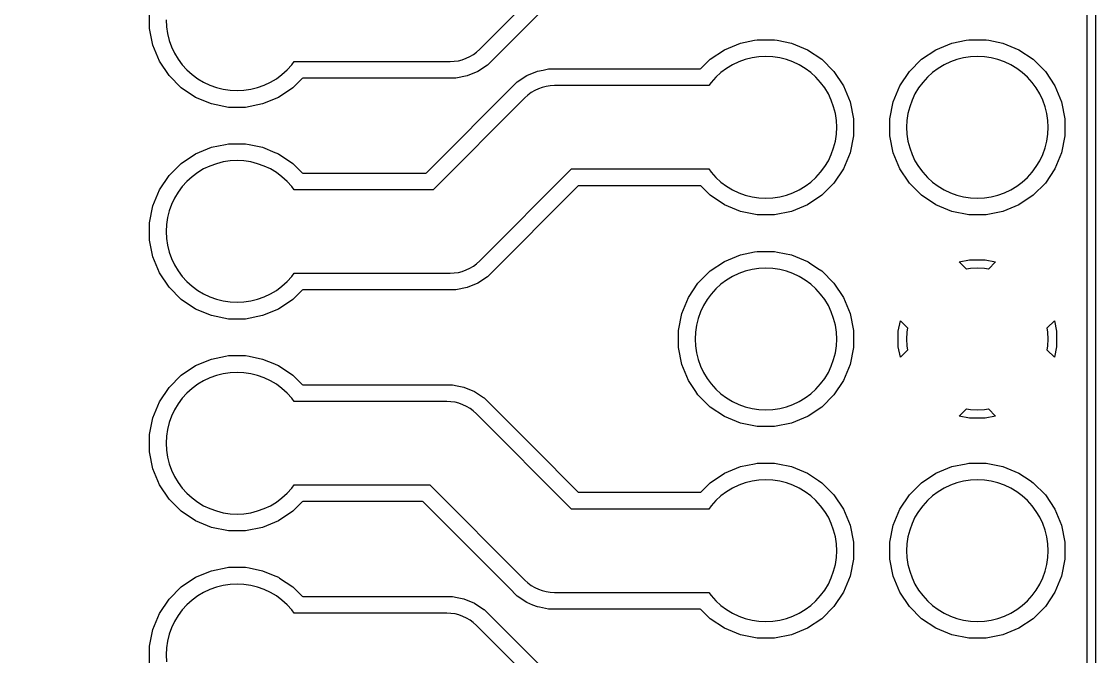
# Model space of a CAD drawing. Header units: metres. Extents: x 44.9 to 117.2, y -105.5 to -49.4.
# Drawn here: x 104.35 to 117.24, y -69.85 to -62.23 of the extents above; entities that cross this region are included whole.
import ezdxf

# ---------------------------------------------------------------- set-up
doc = ezdxf.new("R2010")
doc.units = ezdxf.units.M

msp = doc.modelspace()

# ---------------------------------------------------------------- linework, layer by layer
for points in [[(44.858, -105.51), (44.858, -49.43), (117.242, -49.43), (117.242, -105.51), (44.858, -105.51)], [(117.142, -105.398), (117.142, -49.542)], [(106.088, -62.293), (106.1, -62.376), (106.121, -62.457), (106.149, -62.535), (106.184, -62.611), (106.227, -62.682), (106.277, -62.749), (106.333, -62.811), (106.395, -62.867), (106.462, -62.917), (106.533, -62.96), (106.609, -62.995), (106.687, -63.023), (106.687, -63.023), (106.768, -63.044), (106.851, -63.056), (106.934, -63.06), (107.017, -63.056), (107.1, -63.044), (107.181, -63.023), (107.259, -62.995), (107.335, -62.96), (107.406, -62.917), (107.473, -62.867), (107.535, -62.811), (107.591, -62.749), (107.62, -62.71), (107.62, -62.71), (107.62, -62.71), (107.62, -62.71), (107.62, -62.71), (107.62, -62.71), (107.62, -62.71), (107.62, -62.71), (107.62, -62.71), (107.62, -62.71), (107.62, -62.71), (107.62, -62.71), (107.62, -62.71), (107.62, -62.71), (107.62, -62.71), (107.62, -62.71), (107.62, -62.71), (107.62, -62.71), (107.62, -62.71), (107.62, -62.71), (107.62, -62.71), (107.62, -62.71), (109.494, -62.71), (109.543, -62.708), (109.592, -62.701), (109.639, -62.689), (109.685, -62.672), (109.73, -62.651), (109.772, -62.626), (109.811, -62.597), (109.848, -62.564), (110.951, -61.46)], [(111.031, -61.664), (109.941, -62.754), (109.941, -62.754), (109.941, -62.754), (109.941, -62.754), (109.941, -62.754), (109.941, -62.754), (109.826, -62.831), (109.826, -62.831), (109.826, -62.831), (109.826, -62.831), (109.826, -62.831), (109.826, -62.831), (109.698, -62.884), (109.698, -62.884), (109.698, -62.884), (109.698, -62.884), (109.698, -62.884), (109.698, -62.884), (109.563, -62.911), (109.563, -62.911), (109.563, -62.911), (109.563, -62.911), (109.563, -62.911), (109.563, -62.911), (107.724, -62.911), (107.716, -62.914), (107.604, -63.026), (107.604, -63.026), (107.604, -63.026), (107.604, -63.026), (107.604, -63.026), (107.604, -63.026), (107.432, -63.141), (107.432, -63.141), (107.432, -63.141), (107.432, -63.141), (107.432, -63.141), (107.432, -63.141), (107.24, -63.22), (107.24, -63.22), (107.24, -63.22), (107.24, -63.22), (107.24, -63.22), (107.24, -63.22), (107.037, -63.261), (107.037, -63.261), (107.037, -63.261), (107.037, -63.261), (107.037, -63.261), (107.037, -63.261), (106.831, -63.261), (106.831, -63.261), (106.831, -63.261), (106.831, -63.261), (106.831, -63.261), (106.831, -63.261), (106.628, -63.22), (106.628, -63.22), (106.628, -63.22), (106.628, -63.22), (106.628, -63.22), (106.628, -63.22), (106.436, -63.141), (106.436, -63.141), (106.436, -63.141), (106.436, -63.141), (106.436, -63.141), (106.436, -63.141), (106.264, -63.026), (106.264, -63.026), (106.264, -63.026), (106.264, -63.026), (106.264, -63.026), (106.264, -63.026), (106.118, -62.88), (106.118, -62.88), (106.118, -62.88), (106.118, -62.88), (106.118, -62.88), (106.118, -62.88), (106.118, -62.879), (106.003, -62.708), (106.003, -62.708), (106.003, -62.708), (106.003, -62.708), (106.003, -62.708), (106.003, -62.708), (105.924, -62.516), (105.924, -62.516), (105.924, -62.516), (105.924, -62.516), (105.924, -62.516), (105.924, -62.516), (105.924, -62.516), (105.924, -62.516), (105.883, -62.313), (105.883, -62.313), (105.883, -62.313), (105.883, -62.313), (105.883, -62.313), (105.883, -62.313), (105.883, -62.107)], [(106.084, -62.21), (106.088, -62.293)], [(105.883, -64.647), (105.924, -64.444), (105.924, -64.444), (105.924, -64.444), (105.924, -64.444), (105.924, -64.444), (105.924, -64.444), (105.924, -64.444), (105.924, -64.444), (106.003, -64.252), (106.003, -64.252), (106.003, -64.252), (106.003, -64.252), (106.003, -64.252), (106.003, -64.252), (106.118, -64.08), (106.118, -64.08), (106.118, -64.08), (106.118, -64.08), (106.118, -64.08), (106.118, -64.08), (106.264, -63.934), (106.264, -63.934), (106.264, -63.934), (106.264, -63.934), (106.264, -63.934), (106.264, -63.934), (106.436, -63.819), (106.436, -63.819), (106.436, -63.819), (106.436, -63.819), (106.436, -63.819), (106.436, -63.819), (106.628, -63.74), (106.628, -63.74), (106.628, -63.74), (106.628, -63.74), (106.628, -63.74), (106.628, -63.74), (106.628, -63.74), (106.628, -63.74), (106.797, -63.706), (106.831, -63.699), (106.831, -63.699), (106.831, -63.699), (106.831, -63.699), (106.831, -63.699), (106.831, -63.699), (107.037, -63.699), (107.037, -63.699), (107.037, -63.699), (107.037, -63.699), (107.037, -63.699), (107.037, -63.699), (107.078, -63.707), (107.24, -63.74), (107.24, -63.74), (107.24, -63.74), (107.24, -63.74), (107.24, -63.74), (107.24, -63.74), (107.24, -63.74), (107.24, -63.74), (107.388, -63.801), (107.401, -63.806), (107.432, -63.819), (107.432, -63.819), (107.432, -63.819), (107.432, -63.819), (107.432, -63.819), (107.432, -63.819), (107.604, -63.934), (107.604, -63.934), (107.604, -63.934), (107.604, -63.934), (107.604, -63.934), (107.604, -63.934), (107.604, -63.934), (107.604, -63.934), (107.667, -63.998), (107.716, -64.046), (107.724, -64.049), (109.199, -64.049), (109.207, -64.046), (110.297, -62.956), (110.297, -62.956), (110.297, -62.956), (110.297, -62.956), (110.297, -62.956), (110.297, -62.956), (110.412, -62.879), (110.412, -62.879), (110.412, -62.879), (110.412, -62.879), (110.412, -62.879), (110.412, -62.879), (110.54, -62.826), (110.54, -62.826), (110.54, -62.826), (110.54, -62.826), (110.54, -62.826), (110.54, -62.826), (110.54, -62.826), (110.54, -62.826), (110.54, -62.826), (110.54, -62.826), (110.54, -62.826), (110.608, -62.813), (110.675, -62.799), (110.675, -62.799), (110.675, -62.799), (110.675, -62.799), (110.675, -62.799), (110.675, -62.799), (112.494, -62.799), (112.502, -62.796), (112.614, -62.684), (112.614, -62.684), (112.614, -62.684), (112.614, -62.684), (112.614, -62.684), (112.614, -62.684), (112.786, -62.569), (112.786, -62.569), (112.786, -62.569), (112.786, -62.569), (112.786, -62.569), (112.786, -62.569), (112.978, -62.49), (112.978, -62.49), (112.978, -62.49), (112.978, -62.49), (112.978, -62.49), (112.978, -62.49), (112.978, -62.49), (112.978, -62.49), (113.147, -62.456), (113.181, -62.449), (113.181, -62.449), (113.181, -62.449), (113.181, -62.449), (113.181, -62.449), (113.181, -62.449), (113.387, -62.449), (113.387, -62.449), (113.387, -62.449), (113.387, -62.449), (113.387, -62.449), (113.387, -62.449), (113.421, -62.456), (113.59, -62.49), (113.59, -62.49), (113.59, -62.49), (113.59, -62.49), (113.59, -62.49), (113.59, -62.49), (113.59, -62.49), (113.59, -62.49), (113.782, -62.569), (113.782, -62.569), (113.782, -62.569), (113.782, -62.569), (113.782, -62.569), (113.782, -62.569), (113.954, -62.684), (113.954, -62.684), (113.954, -62.684), (113.954, -62.684), (113.954, -62.684), (113.954, -62.684), (113.954, -62.684), (113.954, -62.684), (114.1, -62.83), (114.1, -62.83), (114.1, -62.83), (114.1, -62.83), (114.1, -62.83), (114.1, -62.83), (114.215, -63.002), (114.215, -63.002), (114.215, -63.002), (114.215, -63.002), (114.215, -63.002), (114.215, -63.002), (114.294, -63.194), (114.294, -63.194), (114.294, -63.194), (114.294, -63.194), (114.294, -63.194), (114.294, -63.194), (114.335, -63.397), (114.335, -63.397), (114.335, -63.397), (114.335, -63.397), (114.335, -63.397), (114.335, -63.397), (114.335, -63.603), (114.335, -63.603), (114.335, -63.603), (114.335, -63.603), (114.335, -63.603), (114.335, -63.603), (114.294, -63.806), (114.294, -63.806), (114.294, -63.806), (114.294, -63.806), (114.294, -63.806), (114.294, -63.806), (114.215, -63.998), (114.215, -63.998), (114.215, -63.998), (114.215, -63.998), (114.215, -63.998), (114.215, -63.998), (114.1, -64.17), (114.1, -64.17), (114.1, -64.17), (114.1, -64.17), (114.1, -64.17), (114.1, -64.17), (113.954, -64.316), (113.954, -64.316), (113.954, -64.316), (113.954, -64.316), (113.954, -64.316), (113.954, -64.316), (113.782, -64.431), (113.782, -64.431), (113.782, -64.431), (113.782, -64.431), (113.782, -64.431), (113.782, -64.431), (113.59, -64.51), (113.59, -64.51), (113.59, -64.51), (113.59, -64.51), (113.59, -64.51), (113.59, -64.51), (113.387, -64.551), (113.387, -64.551), (113.387, -64.551), (113.387, -64.551), (113.387, -64.551), (113.387, -64.551), (113.181, -64.551), (113.181, -64.551), (113.181, -64.551), (113.181, -64.551), (113.181, -64.551), (113.181, -64.551), (112.978, -64.51), (112.978, -64.51), (112.978, -64.51), (112.978, -64.51), (112.978, -64.51), (112.978, -64.51), (112.786, -64.431), (112.786, -64.431), (112.786, -64.431), (112.786, -64.431), (112.786, -64.431), (112.786, -64.431), (112.614, -64.316), (112.614, -64.316), (112.614, -64.316), (112.614, -64.316), (112.614, -64.316), (112.614, -64.316), (112.502, -64.204), (112.494, -64.201), (111.039, -64.201), (111.031, -64.204), (109.941, -65.294), (109.941, -65.294), (109.941, -65.294), (109.941, -65.294), (109.941, -65.294), (109.941, -65.294), (109.826, -65.371), (109.826, -65.371), (109.826, -65.371), (109.826, -65.371), (109.826, -65.371), (109.826, -65.371), (109.698, -65.424), (109.698, -65.424), (109.698, -65.424), (109.698, -65.424), (109.698, -65.424), (109.698, -65.424), (109.563, -65.451), (109.563, -65.451), (109.563, -65.451), (109.563, -65.451), (109.563, -65.451), (109.563, -65.451), (107.724, -65.451), (107.716, -65.454), (107.604, -65.566), (107.604, -65.566), (107.604, -65.566), (107.604, -65.566), (107.604, -65.566), (107.604, -65.566), (107.432, -65.681), (107.432, -65.681), (107.432, -65.681), (107.432, -65.681), (107.432, -65.681), (107.432, -65.681), (107.24, -65.76), (107.24, -65.76), (107.24, -65.76), (107.24, -65.76), (107.24, -65.76), (107.24, -65.76), (107.037, -65.801), (107.037, -65.801), (107.037, -65.801), (107.037, -65.801), (107.037, -65.801), (107.037, -65.801), (106.831, -65.801), (106.831, -65.801), (106.831, -65.801), (106.831, -65.801), (106.831, -65.801), (106.831, -65.801), (106.628, -65.76), (106.628, -65.76), (106.628, -65.76), (106.628, -65.76), (106.628, -65.76), (106.628, -65.76), (106.436, -65.681), (106.436, -65.681), (106.436, -65.681), (106.436, -65.681), (106.436, -65.681), (106.436, -65.681), (106.264, -65.566), (106.264, -65.566), (106.264, -65.566), (106.264, -65.566), (106.264, -65.566), (106.264, -65.566), (106.118, -65.42), (106.118, -65.42), (106.118, -65.42), (106.118, -65.42), (106.118, -65.42), (106.118, -65.42), (106.118, -65.42), (106.118, -65.42), (106.003, -65.248), (106.003, -65.248), (106.003, -65.248), (106.003, -65.248), (106.003, -65.248), (106.003, -65.248), (105.924, -65.056), (105.924, -65.056), (105.924, -65.056), (105.924, -65.056), (105.924, -65.056), (105.924, -65.056), (105.924, -65.056), (105.924, -65.056), (105.883, -64.853), (105.883, -64.853), (105.883, -64.853), (105.883, -64.853), (105.883, -64.853), (105.883, -64.853), (105.883, -64.647), (105.883, -64.647), (105.883, -64.647), (105.883, -64.647), (105.883, -64.647), (105.883, -64.647)], [(114.773, -63.397), (114.814, -63.194), (114.814, -63.194), (114.814, -63.194), (114.814, -63.194), (114.814, -63.194), (114.814, -63.194), (114.814, -63.194), (114.814, -63.194), (114.893, -63.002), (114.893, -63.002), (114.893, -63.002), (114.893, -63.002), (114.893, -63.002), (114.893, -63.002), (115.008, -62.83), (115.008, -62.83), (115.008, -62.83), (115.008, -62.83), (115.008, -62.83), (115.008, -62.83), (115.154, -62.684), (115.154, -62.684), (115.154, -62.684), (115.154, -62.684), (115.154, -62.684), (115.154, -62.684), (115.326, -62.569), (115.326, -62.569), (115.326, -62.569), (115.326, -62.569), (115.326, -62.569), (115.326, -62.569), (115.518, -62.49), (115.518, -62.49), (115.518, -62.49), (115.518, -62.49), (115.518, -62.49), (115.518, -62.49), (115.518, -62.49), (115.518, -62.49), (115.687, -62.456), (115.721, -62.449), (115.721, -62.449), (115.721, -62.449), (115.721, -62.449), (115.721, -62.449), (115.721, -62.449), (115.927, -62.449), (115.927, -62.449), (115.927, -62.449), (115.927, -62.449), (115.927, -62.449), (115.927, -62.449), (115.961, -62.456), (116.13, -62.49), (116.13, -62.49), (116.13, -62.49), (116.13, -62.49), (116.13, -62.49), (116.13, -62.49), (116.13, -62.49), (116.13, -62.49), (116.322, -62.569), (116.322, -62.569), (116.322, -62.569), (116.322, -62.569), (116.322, -62.569), (116.322, -62.569), (116.494, -62.684), (116.494, -62.684), (116.494, -62.684), (116.494, -62.684), (116.494, -62.684), (116.494, -62.684), (116.494, -62.684), (116.494, -62.684), (116.64, -62.83), (116.64, -62.83), (116.64, -62.83), (116.64, -62.83), (116.64, -62.83), (116.64, -62.83), (116.755, -63.002), (116.755, -63.002), (116.755, -63.002), (116.755, -63.002), (116.755, -63.002), (116.755, -63.002), (116.834, -63.194), (116.834, -63.194), (116.834, -63.194), (116.834, -63.194), (116.834, -63.194), (116.834, -63.194), (116.875, -63.397), (116.875, -63.397), (116.875, -63.397), (116.875, -63.397), (116.875, -63.397), (116.875, -63.397), (116.875, -63.603), (116.875, -63.603), (116.875, -63.603), (116.875, -63.603), (116.875, -63.603), (116.875, -63.603), (116.834, -63.806), (116.834, -63.806), (116.834, -63.806), (116.834, -63.806), (116.834, -63.806), (116.834, -63.806), (116.755, -63.998), (116.755, -63.998), (116.755, -63.998), (116.755, -63.998), (116.755, -63.998), (116.755, -63.998), (116.64, -64.17), (116.64, -64.17), (116.64, -64.17), (116.64, -64.17), (116.64, -64.17), (116.64, -64.17), (116.494, -64.316), (116.494, -64.316), (116.494, -64.316), (116.494, -64.316), (116.494, -64.316), (116.494, -64.316), (116.322, -64.431), (116.322, -64.431), (116.322, -64.431), (116.322, -64.431), (116.322, -64.431), (116.322, -64.431), (116.13, -64.51), (116.13, -64.51), (116.13, -64.51), (116.13, -64.51), (116.13, -64.51), (116.13, -64.51), (115.927, -64.551), (115.927, -64.551), (115.927, -64.551), (115.927, -64.551), (115.927, -64.551), (115.927, -64.551), (115.721, -64.551), (115.721, -64.551), (115.721, -64.551), (115.721, -64.551), (115.721, -64.551), (115.721, -64.551), (115.518, -64.51), (115.518, -64.51), (115.518, -64.51), (115.518, -64.51), (115.518, -64.51), (115.518, -64.51), (115.326, -64.431), (115.326, -64.431), (115.326, -64.431), (115.326, -64.431), (115.326, -64.431), (115.326, -64.431), (115.154, -64.316), (115.154, -64.316), (115.154, -64.316), (115.154, -64.316), (115.154, -64.316), (115.154, -64.316), (115.008, -64.17), (115.008, -64.17), (115.008, -64.17), (115.008, -64.17), (115.008, -64.17), (115.008, -64.17), (115, -64.158), (114.893, -63.998), (114.893, -63.998), (114.893, -63.998), (114.893, -63.998), (114.893, -63.998), (114.893, -63.998), (114.814, -63.806), (114.814, -63.806), (114.814, -63.806), (114.814, -63.806), (114.814, -63.806), (114.814, -63.806), (114.814, -63.806), (114.814, -63.806), (114.773, -63.603), (114.773, -63.603), (114.773, -63.603), (114.773, -63.603), (114.773, -63.603), (114.773, -63.603), (114.773, -63.397), (114.773, -63.397), (114.773, -63.397), (114.773, -63.397), (114.773, -63.397), (114.773, -63.397)], [(106.088, -64.833), (106.1, -64.916), (106.121, -64.997), (106.149, -65.075), (106.184, -65.151), (106.227, -65.222), (106.277, -65.289), (106.333, -65.351), (106.395, -65.407), (106.462, -65.457), (106.533, -65.5), (106.609, -65.535), (106.687, -65.563), (106.687, -65.563), (106.768, -65.584), (106.851, -65.596), (106.934, -65.6), (107.017, -65.596), (107.1, -65.584), (107.181, -65.563), (107.259, -65.535), (107.335, -65.5), (107.406, -65.457), (107.473, -65.407), (107.535, -65.351), (107.591, -65.289), (107.62, -65.25), (107.62, -65.25), (107.62, -65.25), (107.62, -65.25), (107.62, -65.25), (107.62, -65.25), (107.62, -65.25), (107.62, -65.25), (107.62, -65.25), (107.62, -65.25), (107.62, -65.25), (107.62, -65.25), (107.62, -65.25), (107.62, -65.25), (107.62, -65.25), (107.62, -65.25), (107.62, -65.25), (107.62, -65.25), (107.62, -65.25), (107.62, -65.25), (107.62, -65.25), (107.62, -65.25), (109.494, -65.25), (109.543, -65.248), (109.592, -65.241), (109.639, -65.229), (109.685, -65.212), (109.73, -65.191), (109.772, -65.166), (109.811, -65.137), (109.848, -65.104), (110.951, -64), (110.951, -64), (110.951, -64), (110.951, -64), (110.951, -64), (110.951, -64), (110.951, -64), (110.951, -64), (110.951, -64), (110.951, -64), (110.951, -64), (110.951, -64), (110.951, -64), (110.951, -64), (110.951, -64), (110.951, -64), (110.951, -64), (110.951, -64), (112.598, -64), (112.598, -64), (112.598, -64), (112.598, -64), (112.598, -64), (112.598, -64), (112.598, -64), (112.598, -64), (112.598, -64), (112.598, -64), (112.598, -64), (112.598, -64), (112.598, -64), (112.598, -64), (112.598, -64), (112.598, -64), (112.598, -64), (112.598, -64), (112.598, -64), (112.598, -64), (112.598, -64), (112.598, -64), (112.627, -64.039), (112.683, -64.101), (112.745, -64.157), (112.812, -64.207), (112.883, -64.25), (112.959, -64.285), (113.037, -64.313), (113.037, -64.313), (113.118, -64.334), (113.201, -64.346), (113.284, -64.35), (113.367, -64.346), (113.45, -64.334), (113.531, -64.313), (113.609, -64.285), (113.685, -64.25), (113.756, -64.207), (113.823, -64.157), (113.885, -64.101), (113.941, -64.039), (113.991, -63.972), (114.034, -63.901), (114.069, -63.825), (114.097, -63.747), (114.097, -63.747), (114.118, -63.666), (114.13, -63.583), (114.134, -63.5), (114.13, -63.417), (114.118, -63.334), (114.097, -63.253), (114.069, -63.175), (114.034, -63.099), (113.991, -63.028), (113.941, -62.961), (113.885, -62.899), (113.823, -62.843), (113.756, -62.793), (113.685, -62.75), (113.609, -62.715), (113.531, -62.687), (113.531, -62.687), (113.45, -62.666), (113.367, -62.654), (113.284, -62.65), (113.201, -62.654), (113.118, -62.666), (113.037, -62.687), (112.959, -62.715), (112.883, -62.75), (112.812, -62.793), (112.745, -62.843), (112.683, -62.899), (112.627, -62.961), (112.598, -63), (112.598, -63), (112.598, -63), (112.598, -63), (112.598, -63), (112.598, -63), (112.598, -63), (112.598, -63), (112.598, -63), (112.598, -63), (112.598, -63), (112.598, -63), (112.598, -63), (112.598, -63), (112.598, -63), (112.598, -63), (112.598, -63), (112.598, -63), (112.598, -63), (112.598, -63), (112.598, -63), (112.598, -63), (110.744, -63), (110.695, -63.002), (110.646, -63.009), (110.599, -63.021), (110.553, -63.038), (110.508, -63.059), (110.466, -63.084), (110.427, -63.113), (110.39, -63.146), (109.287, -64.25), (109.287, -64.25), (109.287, -64.25), (109.287, -64.25), (109.287, -64.25), (109.287, -64.25), (109.287, -64.25), (109.287, -64.25), (109.287, -64.25), (109.287, -64.25), (109.287, -64.25), (109.287, -64.25), (109.287, -64.25), (109.287, -64.25), (109.287, -64.25), (109.287, -64.25), (109.287, -64.25), (109.287, -64.25), (107.62, -64.25), (107.62, -64.25), (107.62, -64.25), (107.62, -64.25), (107.62, -64.25), (107.62, -64.25), (107.62, -64.25), (107.62, -64.25), (107.62, -64.25), (107.62, -64.25), (107.62, -64.25), (107.62, -64.25), (107.62, -64.25), (107.62, -64.25), (107.62, -64.25), (107.62, -64.25), (107.62, -64.25), (107.62, -64.25), (107.62, -64.25), (107.62, -64.25), (107.62, -64.25), (107.62, -64.25), (107.591, -64.211), (107.535, -64.149), (107.473, -64.093), (107.406, -64.043), (107.335, -64), (107.259, -63.965), (107.181, -63.937), (107.181, -63.937), (107.1, -63.916), (107.017, -63.904), (106.934, -63.9), (106.851, -63.904), (106.768, -63.916), (106.687, -63.937), (106.609, -63.965), (106.533, -64), (106.462, -64.043), (106.395, -64.093), (106.333, -64.149), (106.277, -64.211), (106.227, -64.278), (106.184, -64.349), (106.149, -64.425), (106.121, -64.503), (106.121, -64.503), (106.1, -64.584), (106.088, -64.667), (106.084, -64.75), (106.088, -64.833)], [(114.978, -63.583), (114.99, -63.666), (115.011, -63.747), (115.039, -63.825), (115.074, -63.901), (115.117, -63.972), (115.167, -64.039), (115.223, -64.101), (115.285, -64.157), (115.352, -64.207), (115.423, -64.25), (115.499, -64.285), (115.577, -64.313), (115.577, -64.313), (115.658, -64.334), (115.741, -64.346), (115.824, -64.35), (115.907, -64.346), (115.99, -64.334), (116.071, -64.313), (116.149, -64.285), (116.225, -64.25), (116.296, -64.207), (116.363, -64.157), (116.425, -64.101), (116.481, -64.039), (116.531, -63.972), (116.574, -63.901), (116.609, -63.825), (116.637, -63.747), (116.637, -63.747), (116.658, -63.666), (116.67, -63.583), (116.674, -63.5), (116.67, -63.417), (116.658, -63.334), (116.637, -63.253), (116.609, -63.175), (116.574, -63.099), (116.531, -63.028), (116.481, -62.961), (116.425, -62.899), (116.363, -62.843), (116.296, -62.793), (116.225, -62.75), (116.149, -62.715), (116.071, -62.687), (116.071, -62.687), (115.99, -62.666), (115.907, -62.654), (115.824, -62.65), (115.741, -62.654), (115.658, -62.666), (115.577, -62.687), (115.499, -62.715), (115.423, -62.75), (115.352, -62.793), (115.285, -62.843), (115.223, -62.899), (115.167, -62.961), (115.117, -63.028), (115.074, -63.099), (115.039, -63.175), (115.011, -63.253), (115.011, -63.253), (114.99, -63.334), (114.978, -63.417), (114.974, -63.5), (114.978, -63.583)], [(112.233, -65.937), (112.274, -65.734), (112.274, -65.734), (112.274, -65.734), (112.274, -65.734), (112.274, -65.734), (112.274, -65.734), (112.274, -65.734), (112.274, -65.734), (112.353, -65.542), (112.353, -65.542), (112.353, -65.542), (112.353, -65.542), (112.353, -65.542), (112.353, -65.542), (112.468, -65.37), (112.468, -65.37), (112.468, -65.37), (112.468, -65.37), (112.468, -65.37), (112.468, -65.37), (112.614, -65.224), (112.614, -65.224), (112.614, -65.224), (112.614, -65.224), (112.614, -65.224), (112.614, -65.224), (112.786, -65.109), (112.786, -65.109), (112.786, -65.109), (112.786, -65.109), (112.786, -65.109), (112.786, -65.109), (112.978, -65.03), (112.978, -65.03), (112.978, -65.03), (112.978, -65.03), (112.978, -65.03), (112.978, -65.03), (112.978, -65.03), (112.978, -65.03), (113.147, -64.996), (113.181, -64.989), (113.181, -64.989), (113.181, -64.989), (113.181, -64.989), (113.181, -64.989), (113.181, -64.989), (113.387, -64.989), (113.387, -64.989), (113.387, -64.989), (113.387, -64.989), (113.387, -64.989), (113.387, -64.989), (113.423, -64.997), (113.59, -65.03), (113.59, -65.03), (113.59, -65.03), (113.59, -65.03), (113.59, -65.03), (113.59, -65.03), (113.59, -65.03), (113.59, -65.03), (113.782, -65.109), (113.782, -65.109), (113.782, -65.109), (113.782, -65.109), (113.782, -65.109), (113.782, -65.109), (113.79, -65.115), (113.809, -65.128), (113.907, -65.193), (113.954, -65.224), (113.954, -65.224), (113.954, -65.224), (113.954, -65.224), (113.954, -65.224), (113.954, -65.224), (114.1, -65.37), (114.1, -65.37), (114.1, -65.37), (114.1, -65.37), (114.1, -65.37), (114.1, -65.37), (114.215, -65.542), (114.215, -65.542), (114.215, -65.542), (114.215, -65.542), (114.215, -65.542), (114.215, -65.542), (114.294, -65.734), (114.294, -65.734), (114.294, -65.734), (114.294, -65.734), (114.294, -65.734), (114.294, -65.734), (114.335, -65.937), (114.335, -65.937), (114.335, -65.937), (114.335, -65.937), (114.335, -65.937), (114.335, -65.937), (114.335, -66.143), (114.335, -66.143), (114.335, -66.143), (114.335, -66.143), (114.335, -66.143), (114.335, -66.143), (114.294, -66.346), (114.294, -66.346), (114.294, -66.346), (114.294, -66.346), (114.294, -66.346), (114.294, -66.346), (114.215, -66.538), (114.215, -66.538), (114.215, -66.538), (114.215, -66.538), (114.215, -66.538), (114.215, -66.538), (114.1, -66.71), (114.1, -66.71), (114.1, -66.71), (114.1, -66.71), (114.1, -66.71), (114.1, -66.71), (113.954, -66.856), (113.954, -66.856), (113.954, -66.856), (113.954, -66.856), (113.954, -66.856), (113.954, -66.856), (113.79, -66.965), (113.782, -66.971), (113.782, -66.971), (113.782, -66.971), (113.782, -66.971), (113.782, -66.971), (113.782, -66.971), (113.59, -67.05), (113.59, -67.05), (113.59, -67.05), (113.59, -67.05), (113.59, -67.05), (113.59, -67.05), (113.387, -67.091), (113.387, -67.091), (113.387, -67.091), (113.387, -67.091), (113.387, -67.091), (113.387, -67.091), (113.181, -67.091), (113.181, -67.091), (113.181, -67.091), (113.181, -67.091), (113.181, -67.091), (113.181, -67.091), (112.978, -67.05), (112.978, -67.05), (112.978, -67.05), (112.978, -67.05), (112.978, -67.05), (112.978, -67.05), (112.786, -66.971), (112.786, -66.971), (112.786, -66.971), (112.786, -66.971), (112.786, -66.971), (112.786, -66.971), (112.614, -66.856), (112.614, -66.856), (112.614, -66.856), (112.614, -66.856), (112.614, -66.856), (112.614, -66.856), (112.468, -66.71), (112.468, -66.71), (112.468, -66.71), (112.468, -66.71), (112.468, -66.71), (112.468, -66.71), (112.441, -66.669), (112.353, -66.538), (112.353, -66.538), (112.353, -66.538), (112.353, -66.538), (112.353, -66.538), (112.353, -66.538), (112.274, -66.346), (112.274, -66.346), (112.274, -66.346), (112.274, -66.346), (112.274, -66.346), (112.274, -66.346), (112.274, -66.346), (112.274, -66.346), (112.233, -66.143), (112.233, -66.143), (112.233, -66.143), (112.233, -66.143), (112.233, -66.143), (112.233, -66.143), (112.233, -65.937), (112.233, -65.937), (112.233, -65.937), (112.233, -65.937), (112.233, -65.937), (112.233, -65.937)], [(115.741, -65.194), (115.692, -65.201), (115.692, -65.201), (115.692, -65.201), (115.692, -65.201), (115.692, -65.201), (115.692, -65.201), (115.692, -65.201), (115.692, -65.201), (115.692, -65.201), (115.692, -65.201), (115.692, -65.201), (115.692, -65.201), (115.692, -65.201), (115.692, -65.201), (115.692, -65.201), (115.692, -65.201), (115.692, -65.201), (115.692, -65.201), (115.692, -65.201), (115.692, -65.201), (115.606, -65.115), (115.606, -65.115), (115.606, -65.115), (115.606, -65.115), (115.606, -65.115), (115.606, -65.115), (115.606, -65.115), (115.606, -65.115), (115.606, -65.115), (115.606, -65.115), (115.606, -65.115), (115.606, -65.115), (115.606, -65.115), (115.606, -65.115), (115.606, -65.115), (115.606, -65.115), (115.606, -65.115), (115.606, -65.115), (115.606, -65.115), (115.606, -65.115), (115.606, -65.115), (115.606, -65.115), (115.606, -65.115), (115.606, -65.115), (115.606, -65.115), (115.606, -65.115), (115.606, -65.115), (115.606, -65.115), (115.606, -65.115), (115.606, -65.115), (115.606, -65.115), (115.606, -65.115), (115.606, -65.115), (115.606, -65.115), (115.606, -65.115), (115.606, -65.115), (115.606, -65.115), (115.606, -65.115), (115.606, -65.115), (115.606, -65.115), (115.606, -65.115), (115.606, -65.115), (115.606, -65.115), (115.606, -65.115), (115.606, -65.115), (115.606, -65.115), (115.73, -65.09), (115.73, -65.09), (115.73, -65.09), (115.73, -65.09), (115.73, -65.09), (115.73, -65.09), (115.918, -65.09), (115.918, -65.09), (115.918, -65.09), (115.918, -65.09), (115.918, -65.09), (115.918, -65.09), (116.042, -65.115), (116.042, -65.115), (116.042, -65.115), (116.042, -65.115), (116.042, -65.115), (116.042, -65.115), (116.042, -65.115), (116.042, -65.115), (116.042, -65.115), (116.042, -65.115), (116.042, -65.115), (116.042, -65.115), (116.042, -65.115), (116.042, -65.115), (116.042, -65.115), (116.042, -65.115), (116.042, -65.115), (116.042, -65.115), (116.042, -65.115), (116.042, -65.115), (116.042, -65.115), (116.042, -65.115), (116.042, -65.115), (116.042, -65.115), (116.042, -65.115), (116.042, -65.115), (116.042, -65.115), (116.042, -65.115), (116.042, -65.115), (116.042, -65.115), (116.042, -65.115), (116.042, -65.115), (116.042, -65.115), (116.042, -65.115), (116.042, -65.115), (116.042, -65.115), (116.042, -65.115), (116.042, -65.115), (116.042, -65.115), (116.042, -65.115), (116.042, -65.115), (116.042, -65.115), (116.042, -65.115), (116.042, -65.115), (116.042, -65.115), (116.042, -65.115), (115.956, -65.201), (115.956, -65.201), (115.956, -65.201), (115.956, -65.201), (115.956, -65.201), (115.956, -65.201), (115.956, -65.201), (115.956, -65.201), (115.956, -65.201), (115.956, -65.201), (115.956, -65.201), (115.956, -65.201), (115.956, -65.201), (115.956, -65.201), (115.956, -65.201), (115.956, -65.201), (115.956, -65.201), (115.956, -65.201), (115.956, -65.201), (115.956, -65.201), (115.907, -65.194), (115.824, -65.19), (115.741, -65.194)], [(112.438, -66.123), (112.45, -66.206), (112.471, -66.287), (112.499, -66.365), (112.534, -66.441), (112.577, -66.512), (112.627, -66.579), (112.683, -66.641), (112.745, -66.697), (112.812, -66.747), (112.883, -66.79), (112.959, -66.825), (113.037, -66.853), (113.037, -66.853), (113.118, -66.874), (113.201, -66.886), (113.284, -66.89), (113.367, -66.886), (113.45, -66.874), (113.531, -66.853), (113.609, -66.825), (113.685, -66.79), (113.756, -66.747), (113.823, -66.697), (113.885, -66.641), (113.941, -66.579), (113.991, -66.512), (114.034, -66.441), (114.069, -66.365), (114.097, -66.287), (114.097, -66.287), (114.118, -66.206), (114.13, -66.123), (114.134, -66.04), (114.13, -65.957), (114.118, -65.874), (114.097, -65.793), (114.069, -65.715), (114.034, -65.639), (113.991, -65.568), (113.941, -65.501), (113.885, -65.439), (113.823, -65.383), (113.756, -65.333), (113.685, -65.29), (113.609, -65.255), (113.531, -65.227), (113.531, -65.227), (113.45, -65.206), (113.367, -65.194), (113.284, -65.19), (113.201, -65.194), (113.118, -65.206), (113.037, -65.227), (112.959, -65.255), (112.883, -65.29), (112.812, -65.333), (112.745, -65.383), (112.683, -65.439), (112.627, -65.501), (112.577, -65.568), (112.534, -65.639), (112.499, -65.715), (112.471, -65.793), (112.471, -65.793), (112.45, -65.874), (112.438, -65.957), (112.434, -66.04), (112.438, -66.123)], [(114.874, -65.946), (114.899, -65.822), (114.899, -65.822), (114.899, -65.822), (114.899, -65.822), (114.899, -65.822), (114.899, -65.822), (114.899, -65.822), (114.899, -65.822), (114.899, -65.822), (114.899, -65.822), (114.899, -65.822), (114.899, -65.822), (114.899, -65.822), (114.899, -65.822), (114.899, -65.822), (114.899, -65.822), (114.899, -65.822), (114.899, -65.822), (114.899, -65.822), (114.899, -65.822), (114.899, -65.822), (114.899, -65.822), (114.899, -65.822), (114.899, -65.822), (114.899, -65.822), (114.899, -65.822), (114.899, -65.822), (114.899, -65.822), (114.899, -65.822), (114.899, -65.822), (114.899, -65.822), (114.899, -65.822), (114.899, -65.822), (114.899, -65.822), (114.899, -65.822), (114.899, -65.822), (114.899, -65.822), (114.899, -65.822), (114.899, -65.822), (114.899, -65.822), (114.899, -65.822), (114.899, -65.822), (114.899, -65.822), (114.899, -65.822), (114.899, -65.822), (114.899, -65.822), (114.985, -65.908), (114.985, -65.908), (114.985, -65.908), (114.985, -65.908), (114.985, -65.908), (114.985, -65.908), (114.985, -65.908), (114.985, -65.908), (114.985, -65.908), (114.985, -65.908), (114.985, -65.908), (114.985, -65.908), (114.985, -65.908), (114.985, -65.908), (114.985, -65.908), (114.985, -65.908), (114.985, -65.908), (114.985, -65.908), (114.985, -65.908), (114.985, -65.908), (114.978, -65.957), (114.974, -66.04), (114.978, -66.123), (114.985, -66.172), (114.985, -66.172), (114.985, -66.172), (114.985, -66.172), (114.985, -66.172), (114.985, -66.172), (114.985, -66.172), (114.985, -66.172), (114.985, -66.172), (114.985, -66.172), (114.985, -66.172), (114.985, -66.172), (114.985, -66.172), (114.985, -66.172), (114.985, -66.172), (114.985, -66.172), (114.985, -66.172), (114.985, -66.172), (114.985, -66.172), (114.985, -66.172), (114.899, -66.258), (114.899, -66.258), (114.899, -66.258), (114.899, -66.258), (114.899, -66.258), (114.899, -66.258), (114.899, -66.258), (114.899, -66.258), (114.899, -66.258), (114.899, -66.258), (114.899, -66.258), (114.899, -66.258), (114.899, -66.258), (114.899, -66.258), (114.899, -66.258), (114.899, -66.258), (114.899, -66.258), (114.899, -66.258), (114.899, -66.258), (114.899, -66.258), (114.899, -66.258), (114.899, -66.258), (114.899, -66.258), (114.899, -66.258), (114.899, -66.258), (114.899, -66.258), (114.899, -66.258), (114.899, -66.258), (114.899, -66.258), (114.899, -66.258), (114.899, -66.258), (114.899, -66.258), (114.899, -66.258), (114.899, -66.258), (114.899, -66.258), (114.899, -66.258), (114.899, -66.258), (114.899, -66.258), (114.899, -66.258), (114.899, -66.258), (114.899, -66.258), (114.899, -66.258), (114.899, -66.258), (114.899, -66.258), (114.899, -66.258), (114.899, -66.258), (114.874, -66.134), (114.874, -66.134), (114.874, -66.134), (114.874, -66.134), (114.874, -66.134), (114.874, -66.134), (114.874, -65.946), (114.874, -65.946), (114.874, -65.946), (114.874, -65.946), (114.874, -65.946), (114.874, -65.946)], [(116.663, -66.172), (116.67, -66.123), (116.674, -66.04), (116.67, -65.957), (116.663, -65.908), (116.663, -65.908), (116.663, -65.908), (116.663, -65.908), (116.663, -65.908), (116.663, -65.908), (116.663, -65.908), (116.663, -65.908), (116.663, -65.908), (116.663, -65.908), (116.663, -65.908), (116.663, -65.908), (116.663, -65.908), (116.663, -65.908), (116.663, -65.908), (116.663, -65.908), (116.663, -65.908), (116.663, -65.908), (116.663, -65.908), (116.663, -65.908), (116.749, -65.822), (116.749, -65.822), (116.749, -65.822), (116.749, -65.822), (116.749, -65.822), (116.749, -65.822), (116.749, -65.822), (116.749, -65.822), (116.749, -65.822), (116.749, -65.822), (116.749, -65.822), (116.749, -65.822), (116.749, -65.822), (116.749, -65.822), (116.749, -65.822), (116.749, -65.822), (116.749, -65.822), (116.749, -65.822), (116.749, -65.822), (116.749, -65.822), (116.749, -65.822), (116.749, -65.822), (116.749, -65.822), (116.749, -65.822), (116.749, -65.822), (116.749, -65.822), (116.749, -65.822), (116.749, -65.822), (116.749, -65.822), (116.749, -65.822), (116.749, -65.822), (116.749, -65.822), (116.749, -65.822), (116.749, -65.822), (116.749, -65.822), (116.749, -65.822), (116.749, -65.822), (116.749, -65.822), (116.749, -65.822), (116.749, -65.822), (116.749, -65.822), (116.749, -65.822), (116.749, -65.822), (116.749, -65.822), (116.749, -65.822), (116.749, -65.822), (116.774, -65.946), (116.774, -65.946), (116.774, -65.946), (116.774, -65.946), (116.774, -65.946), (116.774, -65.946), (116.774, -66.134), (116.774, -66.134), (116.774, -66.134), (116.774, -66.134), (116.774, -66.134), (116.774, -66.134), (116.749, -66.258), (116.749, -66.258), (116.749, -66.258), (116.749, -66.258), (116.749, -66.258), (116.749, -66.258), (116.749, -66.258), (116.749, -66.258), (116.749, -66.258), (116.749, -66.258), (116.749, -66.258), (116.749, -66.258), (116.749, -66.258), (116.749, -66.258), (116.749, -66.258), (116.749, -66.258), (116.749, -66.258), (116.749, -66.258), (116.749, -66.258), (116.749, -66.258), (116.749, -66.258), (116.749, -66.258), (116.749, -66.258), (116.749, -66.258), (116.749, -66.258), (116.749, -66.258), (116.749, -66.258), (116.749, -66.258), (116.749, -66.258), (116.749, -66.258), (116.749, -66.258), (116.749, -66.258), (116.749, -66.258), (116.749, -66.258), (116.749, -66.258), (116.749, -66.258), (116.749, -66.258), (116.749, -66.258), (116.749, -66.258), (116.749, -66.258), (116.749, -66.258), (116.749, -66.258), (116.749, -66.258), (116.749, -66.258), (116.749, -66.258), (116.749, -66.258), (116.663, -66.172), (116.663, -66.172), (116.663, -66.172), (116.663, -66.172), (116.663, -66.172), (116.663, -66.172), (116.663, -66.172), (116.663, -66.172), (116.663, -66.172), (116.663, -66.172), (116.663, -66.172), (116.663, -66.172), (116.663, -66.172), (116.663, -66.172), (116.663, -66.172), (116.663, -66.172), (116.663, -66.172), (116.663, -66.172), (116.663, -66.172), (116.663, -66.172)], [(105.883, -67.187), (105.924, -66.984), (105.924, -66.984), (105.924, -66.984), (105.924, -66.984), (105.924, -66.984), (105.924, -66.984), (105.924, -66.984), (105.924, -66.984), (106.003, -66.792), (106.003, -66.792), (106.003, -66.792), (106.003, -66.792), (106.003, -66.792), (106.003, -66.792), (106.118, -66.62), (106.118, -66.62), (106.118, -66.62), (106.118, -66.62), (106.118, -66.62), (106.118, -66.62), (106.264, -66.474), (106.264, -66.474), (106.264, -66.474), (106.264, -66.474), (106.264, -66.474), (106.264, -66.474), (106.436, -66.359), (106.436, -66.359), (106.436, -66.359), (106.436, -66.359), (106.436, -66.359), (106.436, -66.359), (106.628, -66.28), (106.628, -66.28), (106.628, -66.28), (106.628, -66.28), (106.628, -66.28), (106.628, -66.28), (106.628, -66.28), (106.628, -66.28), (106.797, -66.246), (106.831, -66.239), (106.831, -66.239), (106.831, -66.239), (106.831, -66.239), (106.831, -66.239), (106.831, -66.239), (107.037, -66.239), (107.037, -66.239), (107.037, -66.239), (107.037, -66.239), (107.037, -66.239), (107.037, -66.239), (107.078, -66.247), (107.24, -66.28), (107.24, -66.28), (107.24, -66.28), (107.24, -66.28), (107.24, -66.28), (107.24, -66.28), (107.24, -66.28), (107.24, -66.28), (107.382, -66.339), (107.401, -66.346), (107.432, -66.359), (107.432, -66.359), (107.432, -66.359), (107.432, -66.359), (107.432, -66.359), (107.432, -66.359), (107.604, -66.474), (107.604, -66.474), (107.604, -66.474), (107.604, -66.474), (107.604, -66.474), (107.604, -66.474), (107.604, -66.474), (107.604, -66.474), (107.667, -66.538), (107.716, -66.586), (107.724, -66.589), (109.523, -66.589), (109.523, -66.589), (109.523, -66.589), (109.523, -66.589), (109.523, -66.589), (109.523, -66.589), (109.577, -66.6), (109.658, -66.616), (109.658, -66.616), (109.658, -66.616), (109.658, -66.616), (109.658, -66.616), (109.658, -66.616), (109.786, -66.669), (109.786, -66.669), (109.786, -66.669), (109.786, -66.669), (109.786, -66.669), (109.786, -66.669), (109.893, -66.741), (109.901, -66.746), (109.901, -66.746), (109.901, -66.746), (109.901, -66.746), (109.901, -66.746), (109.901, -66.746), (110.492, -67.337), (111.031, -67.876), (111.039, -67.879), (112.494, -67.879), (112.502, -67.876), (112.614, -67.764), (112.614, -67.764), (112.614, -67.764), (112.614, -67.764), (112.614, -67.764), (112.614, -67.764), (112.786, -67.649), (112.786, -67.649), (112.786, -67.649), (112.786, -67.649), (112.786, -67.649), (112.786, -67.649), (112.978, -67.57), (112.978, -67.57), (112.978, -67.57), (112.978, -67.57), (112.978, -67.57), (112.978, -67.57), (112.978, -67.57), (112.978, -67.57), (113.147, -67.536), (113.181, -67.529), (113.181, -67.529), (113.181, -67.529), (113.181, -67.529), (113.181, -67.529), (113.181, -67.529), (113.387, -67.529), (113.387, -67.529), (113.387, -67.529), (113.387, -67.529), (113.387, -67.529), (113.387, -67.529), (113.428, -67.537), (113.59, -67.57), (113.59, -67.57), (113.59, -67.57), (113.59, -67.57), (113.59, -67.57), (113.59, -67.57), (113.59, -67.57), (113.59, -67.57), (113.782, -67.649), (113.782, -67.649), (113.782, -67.649), (113.782, -67.649), (113.782, -67.649), (113.782, -67.649), (113.916, -67.739), (113.954, -67.764), (113.954, -67.764), (113.954, -67.764), (113.954, -67.764), (113.954, -67.764), (113.954, -67.764), (114.1, -67.91), (114.1, -67.91), (114.1, -67.91), (114.1, -67.91), (114.1, -67.91), (114.1, -67.91), (114.215, -68.082), (114.215, -68.082), (114.215, -68.082), (114.215, -68.082), (114.215, -68.082), (114.215, -68.082), (114.294, -68.274), (114.294, -68.274), (114.294, -68.274), (114.294, -68.274), (114.294, -68.274), (114.294, -68.274), (114.335, -68.477), (114.335, -68.477), (114.335, -68.477), (114.335, -68.477), (114.335, -68.477), (114.335, -68.477), (114.335, -68.683), (114.335, -68.683), (114.335, -68.683), (114.335, -68.683), (114.335, -68.683), (114.335, -68.683), (114.294, -68.886), (114.294, -68.886), (114.294, -68.886), (114.294, -68.886), (114.294, -68.886), (114.294, -68.886), (114.215, -69.078), (114.215, -69.078), (114.215, -69.078), (114.215, -69.078), (114.215, -69.078), (114.215, -69.078), (114.1, -69.25), (114.1, -69.25), (114.1, -69.25), (114.1, -69.25), (114.1, -69.25), (114.1, -69.25), (113.954, -69.396), (113.954, -69.396), (113.954, -69.396), (113.954, -69.396), (113.954, -69.396), (113.954, -69.396), (113.782, -69.511), (113.782, -69.511), (113.782, -69.511), (113.782, -69.511), (113.782, -69.511), (113.782, -69.511), (113.59, -69.59), (113.59, -69.59), (113.59, -69.59), (113.59, -69.59), (113.59, -69.59), (113.59, -69.59), (113.387, -69.631), (113.387, -69.631), (113.387, -69.631), (113.387, -69.631), (113.387, -69.631), (113.387, -69.631), (113.181, -69.631), (113.181, -69.631), (113.181, -69.631), (113.181, -69.631), (113.181, -69.631), (113.181, -69.631), (112.978, -69.59), (112.978, -69.59), (112.978, -69.59), (112.978, -69.59), (112.978, -69.59), (112.978, -69.59), (112.786, -69.511), (112.786, -69.511), (112.786, -69.511), (112.786, -69.511), (112.786, -69.511), (112.786, -69.511), (112.614, -69.396), (112.614, -69.396), (112.614, -69.396), (112.614, -69.396), (112.614, -69.396), (112.614, -69.396), (112.502, -69.284), (112.494, -69.281), (110.675, -69.281), (110.675, -69.281), (110.675, -69.281), (110.675, -69.281), (110.675, -69.281), (110.675, -69.281), (110.567, -69.259), (110.54, -69.254), (110.54, -69.254), (110.54, -69.254), (110.54, -69.254), (110.54, -69.254), (110.54, -69.254), (110.487, -69.232), (110.412, -69.201), (110.412, -69.201), (110.412, -69.201), (110.412, -69.201), (110.412, -69.201), (110.412, -69.201), (110.297, -69.124), (110.297, -69.124), (110.297, -69.124), (110.297, -69.124), (110.297, -69.124), (110.297, -69.124), (110.2, -69.027), (109.167, -67.994), (109.159, -67.991), (107.724, -67.991), (107.716, -67.994), (107.604, -68.106), (107.604, -68.106), (107.604, -68.106), (107.604, -68.106), (107.604, -68.106), (107.604, -68.106), (107.432, -68.221), (107.432, -68.221), (107.432, -68.221), (107.432, -68.221), (107.432, -68.221), (107.432, -68.221), (107.24, -68.3), (107.24, -68.3), (107.24, -68.3), (107.24, -68.3), (107.24, -68.3), (107.24, -68.3), (107.037, -68.341), (107.037, -68.341), (107.037, -68.341), (107.037, -68.341), (107.037, -68.341), (107.037, -68.341), (106.831, -68.341), (106.831, -68.341), (106.831, -68.341), (106.831, -68.341), (106.831, -68.341), (106.831, -68.341), (106.628, -68.3), (106.628, -68.3), (106.628, -68.3), (106.628, -68.3), (106.628, -68.3), (106.628, -68.3), (106.436, -68.221), (106.436, -68.221), (106.436, -68.221), (106.436, -68.221), (106.436, -68.221), (106.436, -68.221), (106.264, -68.106), (106.264, -68.106), (106.264, -68.106), (106.264, -68.106), (106.264, -68.106), (106.264, -68.106), (106.118, -67.96), (106.118, -67.96), (106.118, -67.96), (106.118, -67.96), (106.118, -67.96), (106.118, -67.96), (106.118, -67.96), (106.118, -67.96), (106.003, -67.788), (106.003, -67.788), (106.003, -67.788), (106.003, -67.788), (106.003, -67.788), (106.003, -67.788), (105.924, -67.596), (105.924, -67.596), (105.924, -67.596), (105.924, -67.596), (105.924, -67.596), (105.924, -67.596), (105.924, -67.596), (105.924, -67.596), (105.883, -67.393), (105.883, -67.393), (105.883, -67.393), (105.883, -67.393), (105.883, -67.393), (105.883, -67.393), (105.883, -67.187), (105.883, -67.187), (105.883, -67.187), (105.883, -67.187), (105.883, -67.187), (105.883, -67.187)], [(106.088, -67.373), (106.1, -67.456), (106.121, -67.537), (106.149, -67.615), (106.184, -67.691), (106.227, -67.762), (106.277, -67.829), (106.333, -67.891), (106.395, -67.947), (106.462, -67.997), (106.533, -68.04), (106.609, -68.075), (106.687, -68.103), (106.687, -68.103), (106.768, -68.124), (106.851, -68.136), (106.934, -68.14), (107.017, -68.136), (107.1, -68.124), (107.181, -68.103), (107.259, -68.075), (107.335, -68.04), (107.406, -67.997), (107.473, -67.947), (107.535, -67.891), (107.591, -67.829), (107.62, -67.79), (107.62, -67.79), (107.62, -67.79), (107.62, -67.79), (107.62, -67.79), (107.62, -67.79), (107.62, -67.79), (107.62, -67.79), (107.62, -67.79), (107.62, -67.79), (107.62, -67.79), (107.62, -67.79), (107.62, -67.79), (107.62, -67.79), (107.62, -67.79), (107.62, -67.79), (107.62, -67.79), (107.62, -67.79), (107.62, -67.79), (107.62, -67.79), (107.62, -67.79), (107.62, -67.79), (109.247, -67.79), (109.247, -67.79), (109.247, -67.79), (109.247, -67.79), (109.247, -67.79), (109.247, -67.79), (109.247, -67.79), (109.247, -67.79), (109.247, -67.79), (109.247, -67.79), (109.247, -67.79), (109.247, -67.79), (109.247, -67.79), (109.247, -67.79), (109.247, -67.79), (109.247, -67.79), (109.247, -67.79), (109.247, -67.79), (110.39, -68.934), (110.427, -68.967), (110.466, -68.996), (110.508, -69.021), (110.553, -69.042), (110.599, -69.059), (110.599, -69.059), (110.646, -69.071), (110.695, -69.078), (110.744, -69.08), (112.598, -69.08), (112.598, -69.08), (112.598, -69.08), (112.598, -69.08), (112.598, -69.08), (112.598, -69.08), (112.598, -69.08), (112.598, -69.08), (112.598, -69.08), (112.598, -69.08), (112.598, -69.08), (112.598, -69.08), (112.598, -69.08), (112.598, -69.08), (112.598, -69.08), (112.598, -69.08), (112.598, -69.08), (112.598, -69.08), (112.598, -69.08), (112.598, -69.08), (112.598, -69.08), (112.598, -69.08), (112.627, -69.119), (112.683, -69.181), (112.745, -69.237), (112.812, -69.287), (112.883, -69.33), (112.959, -69.365), (113.037, -69.393), (113.037, -69.393), (113.118, -69.414), (113.201, -69.426), (113.284, -69.43), (113.367, -69.426), (113.45, -69.414), (113.531, -69.393), (113.609, -69.365), (113.685, -69.33), (113.756, -69.287), (113.823, -69.237), (113.885, -69.181), (113.941, -69.119), (113.991, -69.052), (114.034, -68.981), (114.069, -68.905), (114.097, -68.827), (114.097, -68.827), (114.118, -68.746), (114.13, -68.663), (114.134, -68.58), (114.13, -68.497), (114.118, -68.414), (114.097, -68.333), (114.069, -68.255), (114.034, -68.179), (113.991, -68.108), (113.941, -68.041), (113.885, -67.979), (113.823, -67.923), (113.756, -67.873), (113.685, -67.83), (113.609, -67.795), (113.531, -67.767), (113.531, -67.767), (113.45, -67.746), (113.367, -67.734), (113.284, -67.73), (113.201, -67.734), (113.118, -67.746), (113.037, -67.767), (112.959, -67.795), (112.883, -67.83), (112.812, -67.873), (112.745, -67.923), (112.683, -67.979), (112.627, -68.041), (112.598, -68.08), (112.598, -68.08), (112.598, -68.08), (112.598, -68.08), (112.598, -68.08), (112.598, -68.08), (112.598, -68.08), (112.598, -68.08), (112.598, -68.08), (112.598, -68.08), (112.598, -68.08), (112.598, -68.08), (112.598, -68.08), (112.598, -68.08), (112.598, -68.08), (112.598, -68.08), (112.598, -68.08), (112.598, -68.08), (112.598, -68.08), (112.598, -68.08), (112.598, -68.08), (112.598, -68.08), (110.951, -68.08), (110.951, -68.08), (110.951, -68.08), (110.951, -68.08), (110.951, -68.08), (110.951, -68.08), (110.951, -68.08), (110.951, -68.08), (110.951, -68.08), (110.951, -68.08), (110.951, -68.08), (110.951, -68.08), (110.951, -68.08), (110.951, -68.08), (110.951, -68.08), (110.951, -68.08), (110.951, -68.08), (110.951, -68.08), (109.808, -66.936), (109.771, -66.903), (109.732, -66.874), (109.69, -66.849), (109.645, -66.828), (109.599, -66.811), (109.599, -66.811), (109.552, -66.799), (109.503, -66.792), (109.454, -66.79), (107.62, -66.79), (107.62, -66.79), (107.62, -66.79), (107.62, -66.79), (107.62, -66.79), (107.62, -66.79), (107.62, -66.79), (107.62, -66.79), (107.62, -66.79), (107.62, -66.79), (107.62, -66.79), (107.62, -66.79), (107.62, -66.79), (107.62, -66.79), (107.62, -66.79), (107.62, -66.79), (107.62, -66.79), (107.62, -66.79), (107.62, -66.79), (107.62, -66.79), (107.62, -66.79), (107.62, -66.79), (107.591, -66.751), (107.535, -66.689), (107.473, -66.633), (107.406, -66.583), (107.335, -66.54), (107.259, -66.505), (107.181, -66.477), (107.181, -66.477), (107.1, -66.456), (107.017, -66.444), (106.934, -66.44), (106.851, -66.444), (106.768, -66.456), (106.687, -66.477), (106.609, -66.505), (106.533, -66.54), (106.462, -66.583), (106.395, -66.633), (106.333, -66.689), (106.277, -66.751), (106.227, -66.818), (106.184, -66.889), (106.149, -66.965), (106.121, -67.043), (106.121, -67.043), (106.1, -67.124), (106.088, -67.207), (106.084, -67.29), (106.088, -67.373)], [(115.692, -66.879), (115.741, -66.886), (115.824, -66.89), (115.907, -66.886), (115.956, -66.879), (115.956, -66.879), (115.956, -66.879), (115.956, -66.879), (115.956, -66.879), (115.956, -66.879), (115.956, -66.879), (115.956, -66.879), (115.956, -66.879), (115.956, -66.879), (115.956, -66.879), (115.956, -66.879), (115.956, -66.879), (115.956, -66.879), (115.956, -66.879), (115.956, -66.879), (115.956, -66.879), (115.956, -66.879), (115.956, -66.879), (115.956, -66.879), (116.042, -66.965), (116.042, -66.965), (116.042, -66.965), (116.042, -66.965), (116.042, -66.965), (116.042, -66.965), (116.042, -66.965), (116.042, -66.965), (116.042, -66.965), (116.042, -66.965), (116.042, -66.965), (116.042, -66.965), (116.042, -66.965), (116.042, -66.965), (116.042, -66.965), (116.042, -66.965), (116.042, -66.965), (116.042, -66.965), (116.042, -66.965), (116.042, -66.965), (116.042, -66.965), (116.042, -66.965), (116.042, -66.965), (116.042, -66.965), (116.042, -66.965), (116.042, -66.965), (116.042, -66.965), (116.042, -66.965), (116.042, -66.965), (116.042, -66.965), (116.042, -66.965), (116.042, -66.965), (116.042, -66.965), (116.042, -66.965), (116.042, -66.965), (116.042, -66.965), (116.042, -66.965), (116.042, -66.965), (116.042, -66.965), (116.042, -66.965), (116.042, -66.965), (116.042, -66.965), (116.042, -66.965), (116.042, -66.965), (116.042, -66.965), (116.042, -66.965), (115.918, -66.99), (115.918, -66.99), (115.918, -66.99), (115.918, -66.99), (115.918, -66.99), (115.918, -66.99), (115.73, -66.99), (115.73, -66.99), (115.73, -66.99), (115.73, -66.99), (115.73, -66.99), (115.73, -66.99), (115.606, -66.965), (115.606, -66.965), (115.606, -66.965), (115.606, -66.965), (115.606, -66.965), (115.606, -66.965), (115.606, -66.965), (115.606, -66.965), (115.606, -66.965), (115.606, -66.965), (115.606, -66.965), (115.606, -66.965), (115.606, -66.965), (115.606, -66.965), (115.606, -66.965), (115.606, -66.965), (115.606, -66.965), (115.606, -66.965), (115.606, -66.965), (115.606, -66.965), (115.606, -66.965), (115.606, -66.965), (115.606, -66.965), (115.606, -66.965), (115.606, -66.965), (115.606, -66.965), (115.606, -66.965), (115.606, -66.965), (115.606, -66.965), (115.606, -66.965), (115.606, -66.965), (115.606, -66.965), (115.606, -66.965), (115.606, -66.965), (115.606, -66.965), (115.606, -66.965), (115.606, -66.965), (115.606, -66.965), (115.606, -66.965), (115.606, -66.965), (115.606, -66.965), (115.606, -66.965), (115.606, -66.965), (115.606, -66.965), (115.606, -66.965), (115.606, -66.965), (115.692, -66.879), (115.692, -66.879), (115.692, -66.879), (115.692, -66.879), (115.692, -66.879), (115.692, -66.879), (115.692, -66.879), (115.692, -66.879), (115.692, -66.879), (115.692, -66.879), (115.692, -66.879), (115.692, -66.879), (115.692, -66.879), (115.692, -66.879), (115.692, -66.879), (115.692, -66.879), (115.692, -66.879), (115.692, -66.879), (115.692, -66.879), (115.692, -66.879)], [(114.773, -68.477), (114.814, -68.274), (114.814, -68.274), (114.814, -68.274), (114.814, -68.274), (114.814, -68.274), (114.814, -68.274), (114.814, -68.274), (114.814, -68.274), (114.893, -68.082), (114.893, -68.082), (114.893, -68.082), (114.893, -68.082), (114.893, -68.082), (114.893, -68.082), (115.008, -67.91), (115.008, -67.91), (115.008, -67.91), (115.008, -67.91), (115.008, -67.91), (115.008, -67.91), (115.154, -67.764), (115.154, -67.764), (115.154, -67.764), (115.154, -67.764), (115.154, -67.764), (115.154, -67.764), (115.326, -67.649), (115.326, -67.649), (115.326, -67.649), (115.326, -67.649), (115.326, -67.649), (115.326, -67.649), (115.518, -67.57), (115.518, -67.57), (115.518, -67.57), (115.518, -67.57), (115.518, -67.57), (115.518, -67.57), (115.518, -67.57), (115.518, -67.57), (115.687, -67.536), (115.721, -67.529), (115.721, -67.529), (115.721, -67.529), (115.721, -67.529), (115.721, -67.529), (115.721, -67.529), (115.927, -67.529), (115.927, -67.529), (115.927, -67.529), (115.927, -67.529), (115.927, -67.529), (115.927, -67.529), (115.968, -67.537), (116.13, -67.57), (116.13, -67.57), (116.13, -67.57), (116.13, -67.57), (116.13, -67.57), (116.13, -67.57), (116.13, -67.57), (116.13, -67.57), (116.322, -67.649), (116.322, -67.649), (116.322, -67.649), (116.322, -67.649), (116.322, -67.649), (116.322, -67.649), (116.456, -67.739), (116.494, -67.764), (116.494, -67.764), (116.494, -67.764), (116.494, -67.764), (116.494, -67.764), (116.494, -67.764), (116.64, -67.91), (116.64, -67.91), (116.64, -67.91), (116.64, -67.91), (116.64, -67.91), (116.64, -67.91), (116.755, -68.082), (116.755, -68.082), (116.755, -68.082), (116.755, -68.082), (116.755, -68.082), (116.755, -68.082), (116.834, -68.274), (116.834, -68.274), (116.834, -68.274), (116.834, -68.274), (116.834, -68.274), (116.834, -68.274), (116.875, -68.477), (116.875, -68.477), (116.875, -68.477), (116.875, -68.477), (116.875, -68.477), (116.875, -68.477), (116.875, -68.683), (116.875, -68.683), (116.875, -68.683), (116.875, -68.683), (116.875, -68.683), (116.875, -68.683), (116.834, -68.886), (116.834, -68.886), (116.834, -68.886), (116.834, -68.886), (116.834, -68.886), (116.834, -68.886), (116.755, -69.078), (116.755, -69.078), (116.755, -69.078), (116.755, -69.078), (116.755, -69.078), (116.755, -69.078), (116.64, -69.25), (116.64, -69.25), (116.64, -69.25), (116.64, -69.25), (116.64, -69.25), (116.64, -69.25), (116.494, -69.396), (116.494, -69.396), (116.494, -69.396), (116.494, -69.396), (116.494, -69.396), (116.494, -69.396), (116.322, -69.511), (116.322, -69.511), (116.322, -69.511), (116.322, -69.511), (116.322, -69.511), (116.322, -69.511), (116.13, -69.59), (116.13, -69.59), (116.13, -69.59), (116.13, -69.59), (116.13, -69.59), (116.13, -69.59), (115.927, -69.631), (115.927, -69.631), (115.927, -69.631), (115.927, -69.631), (115.927, -69.631), (115.927, -69.631), (115.721, -69.631), (115.721, -69.631), (115.721, -69.631), (115.721, -69.631), (115.721, -69.631), (115.721, -69.631), (115.518, -69.59), (115.518, -69.59), (115.518, -69.59), (115.518, -69.59), (115.518, -69.59), (115.518, -69.59), (115.326, -69.511), (115.326, -69.511), (115.326, -69.511), (115.326, -69.511), (115.326, -69.511), (115.326, -69.511), (115.154, -69.396), (115.154, -69.396), (115.154, -69.396), (115.154, -69.396), (115.154, -69.396), (115.154, -69.396), (115.008, -69.25), (115.008, -69.25), (115.008, -69.25), (115.008, -69.25), (115.008, -69.25), (115.008, -69.25), (115.008, -69.25), (115.008, -69.25), (114.893, -69.078), (114.893, -69.078), (114.893, -69.078), (114.893, -69.078), (114.893, -69.078), (114.893, -69.078), (114.814, -68.886), (114.814, -68.886), (114.814, -68.886), (114.814, -68.886), (114.814, -68.886), (114.814, -68.886), (114.814, -68.886), (114.814, -68.886), (114.773, -68.683), (114.773, -68.683), (114.773, -68.683), (114.773, -68.683), (114.773, -68.683), (114.773, -68.683), (114.773, -68.477), (114.773, -68.477), (114.773, -68.477), (114.773, -68.477), (114.773, -68.477), (114.773, -68.477)], [(114.978, -68.663), (114.99, -68.746), (115.011, -68.827), (115.039, -68.905), (115.074, -68.981), (115.117, -69.052), (115.167, -69.119), (115.223, -69.181), (115.285, -69.237), (115.352, -69.287), (115.423, -69.33), (115.499, -69.365), (115.577, -69.393), (115.577, -69.393), (115.658, -69.414), (115.741, -69.426), (115.824, -69.43), (115.907, -69.426), (115.99, -69.414), (116.071, -69.393), (116.149, -69.365), (116.225, -69.33), (116.296, -69.287), (116.363, -69.237), (116.425, -69.181), (116.481, -69.119), (116.531, -69.052), (116.574, -68.981), (116.609, -68.905), (116.637, -68.827), (116.637, -68.827), (116.658, -68.746), (116.67, -68.663), (116.674, -68.58), (116.67, -68.497), (116.658, -68.414), (116.637, -68.333), (116.609, -68.255), (116.574, -68.179), (116.531, -68.108), (116.481, -68.041), (116.425, -67.979), (116.363, -67.923), (116.296, -67.873), (116.225, -67.83), (116.149, -67.795), (116.071, -67.767), (116.071, -67.767), (115.99, -67.746), (115.907, -67.734), (115.824, -67.73), (115.741, -67.734), (115.658, -67.746), (115.577, -67.767), (115.499, -67.795), (115.423, -67.83), (115.352, -67.873), (115.285, -67.923), (115.223, -67.979), (115.167, -68.041), (115.117, -68.108), (115.074, -68.179), (115.039, -68.255), (115.011, -68.333), (115.011, -68.333), (114.99, -68.414), (114.978, -68.497), (114.974, -68.58), (114.978, -68.663)], [(105.883, -69.727), (105.924, -69.524), (105.924, -69.524), (105.924, -69.524), (105.924, -69.524), (105.924, -69.524), (105.924, -69.524), (105.924, -69.524), (105.924, -69.524), (106.003, -69.332), (106.003, -69.332), (106.003, -69.332), (106.003, -69.332), (106.003, -69.332), (106.003, -69.332), (106.118, -69.16), (106.118, -69.16), (106.118, -69.16), (106.118, -69.16), (106.118, -69.16), (106.118, -69.16), (106.264, -69.014), (106.264, -69.014), (106.264, -69.014), (106.264, -69.014), (106.264, -69.014), (106.264, -69.014), (106.436, -68.899), (106.436, -68.899), (106.436, -68.899), (106.436, -68.899), (106.436, -68.899), (106.436, -68.899), (106.628, -68.82), (106.628, -68.82), (106.628, -68.82), (106.628, -68.82), (106.628, -68.82), (106.628, -68.82), (106.628, -68.82), (106.628, -68.82), (106.816, -68.782), (106.831, -68.779), (106.831, -68.779), (106.831, -68.779), (106.831, -68.779), (106.831, -68.779), (106.831, -68.779), (107.037, -68.779), (107.037, -68.779), (107.037, -68.779), (107.037, -68.779), (107.037, -68.779), (107.037, -68.779), (107.078, -68.787), (107.24, -68.82), (107.24, -68.82), (107.24, -68.82), (107.24, -68.82), (107.24, -68.82), (107.24, -68.82), (107.24, -68.82), (107.24, -68.82), (107.388, -68.881), (107.401, -68.886), (107.432, -68.899), (107.432, -68.899), (107.432, -68.899), (107.432, -68.899), (107.432, -68.899), (107.432, -68.899), (107.445, -68.908), (107.604, -69.014), (107.604, -69.014), (107.604, -69.014), (107.604, -69.014), (107.604, -69.014), (107.604, -69.014), (107.716, -69.126), (107.724, -69.129), (109.523, -69.129), (109.523, -69.129), (109.523, -69.129), (109.523, -69.129), (109.523, -69.129), (109.523, -69.129), (109.577, -69.14), (109.658, -69.156), (109.658, -69.156), (109.658, -69.156), (109.658, -69.156), (109.658, -69.156), (109.658, -69.156), (109.786, -69.209), (109.786, -69.209), (109.786, -69.209), (109.786, -69.209), (109.786, -69.209), (109.786, -69.209), (109.898, -69.284), (109.901, -69.286), (109.901, -69.286), (109.901, -69.286), (109.901, -69.286), (109.901, -69.286), (109.901, -69.286), (110.548, -69.933)], [(110.951, -70.62), (109.808, -69.476), (109.771, -69.443), (109.732, -69.414), (109.69, -69.389), (109.645, -69.368), (109.599, -69.351), (109.599, -69.351), (109.552, -69.339), (109.503, -69.332), (109.454, -69.33), (107.62, -69.33), (107.62, -69.33), (107.62, -69.33), (107.62, -69.33), (107.62, -69.33), (107.62, -69.33), (107.62, -69.33), (107.62, -69.33), (107.62, -69.33), (107.62, -69.33), (107.62, -69.33), (107.62, -69.33), (107.62, -69.33), (107.62, -69.33), (107.62, -69.33), (107.62, -69.33), (107.62, -69.33), (107.62, -69.33), (107.62, -69.33), (107.62, -69.33), (107.62, -69.33), (107.62, -69.33), (107.591, -69.291), (107.535, -69.229), (107.473, -69.173), (107.406, -69.123), (107.335, -69.08), (107.259, -69.045), (107.181, -69.017), (107.181, -69.017), (107.1, -68.996), (107.017, -68.984), (106.934, -68.98), (106.851, -68.984), (106.768, -68.996), (106.687, -69.017), (106.609, -69.045), (106.533, -69.08), (106.462, -69.123), (106.395, -69.173), (106.333, -69.229), (106.277, -69.291), (106.227, -69.358), (106.184, -69.429), (106.149, -69.505), (106.121, -69.583), (106.121, -69.583), (106.1, -69.664), (106.088, -69.747), (106.084, -69.83), (106.088, -69.913)], [(105.883, -69.933), (105.883, -69.727), (105.883, -69.727), (105.883, -69.727), (105.883, -69.727), (105.883, -69.727), (105.883, -69.727)]]:
    msp.add_lwpolyline(points)

doc.saveas('drawing.dxf')
